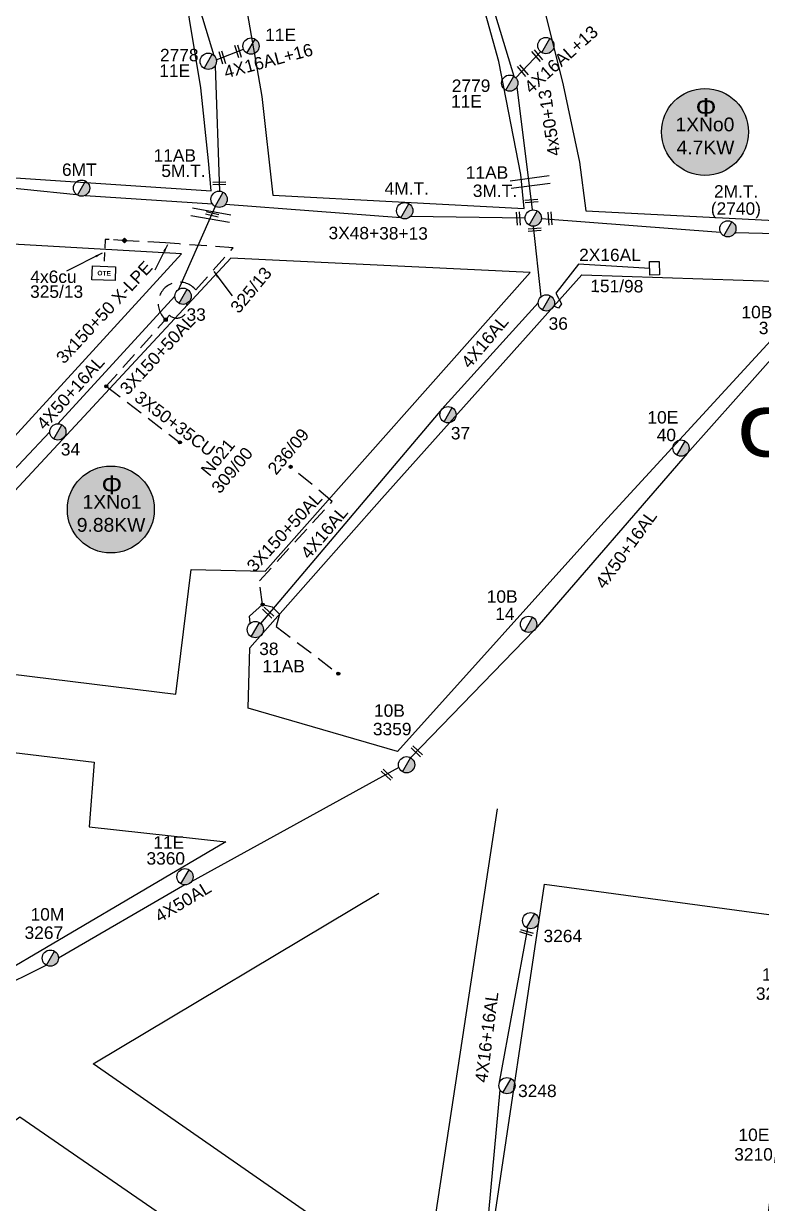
# Model space of a CAD drawing. Header units: millimetres. Extents: x 645 to 3057, y 900 to 1793.
# Drawn here: x 1445.7 to 1552.6, y 1237.6 to 1408.6 of the extents above; entities that cross this region are included whole.
import ezdxf

# ---------------------------------------------------------------- set-up
doc = ezdxf.new("R2010")
doc.units = ezdxf.units.MM
doc.linetypes.add('DASHED', pattern=[19.05, 12.7, -6.35])
for name, color, linetype in [('Pillar OTE', 7, 'Continuous'), ('Άγνωστα', 7, 'Continuous'), ('Γυμνά εναέρια ΧΤ (1Φ)   2x16AL', 7, 'Continuous'), ('Γυμνά εναέρια ΧΤ (3Φ)   3x50+35CU', 7, 'Continuous'), ('Γυμνά εναέρια ΧΤ (3Φ)   4x16AL', 7, 'Continuous'), ('Γυμνά εναέρια ΧΤ (3Φ)   4x50AL', 7, 'Continuous'), ('Γυμνά εναέρια ΧΤ και ΦΟΠ (3Φ)   4x16+16AL', 7, 'Continuous'), ('Γυμνά εναέρια ΧΤ και ΦΟΠ (3Φ)   4x50+16AL', 7, 'Continuous'), ('Επιγραφές - Σχήματα', 7, 'Continuous'), ('Επιτοίχιο Κουτί', 7, 'Continuous'), ('Καλώδια ΧΤ   3x150+50AL', 7, 'DASHED'), ('Μηχανική τομή', 7, 'Continuous'), ('Στύλος ΦΜ', 7, 'Continuous'), ('Στύλος ΦΜ @ 1', 7, 'Continuous'), ('Συνδέσεις', 7, 'Continuous'), ('Τομή', 7, 'Continuous'), ('Υπόβαθρο ΔΕΗ', 7, 'Continuous'), ('Υπόγεια καλώδια Παροχών ΧΤ   4x6', 7, 'DASHED'), ('Χώρος', 7, 'Continuous')]:
    doc.layers.add(name, color=color, linetype=linetype)
doc.styles.get("Standard").update_dxf_attribs({"font": 'arial.ttf'})
doc.linetypes.add('SYN_LINE', pattern='A,0.5,-0.0001,["/\\/\\/\\/",Standard,S=0.1,R=0,X=0,Y=-0.05],-0.25', length=0.7501)
doc.dimstyles.new('ISO-25', dxfattribs={"dimtxt": 2.5, "dimasz": 2.5, "dimexe": 1.25, "dimexo": 0.625, "dimtad": 1, "dimtxsty": 'Standard', "dimcen": 2.5, "dimadec": 0, "dimazin": 0, "dimtfac": 1, "dimtmove": 0, "dimatfit": 3, "dimfxl": 1, "dimarcsym": 0})

# ---------------------------------------------------------------- blocks, each defined once
blk = doc.blocks.new('ΥΠΑΡΧΩΝ ΤΣΙΜΕΝΤΕΝΙΟΣ ΣΤΥΛΟΣ')
at = {"layer": 'Στύλος ΦΜ'}
blk.add_hatch(color=256, dxfattribs=at).paths.add_polyline_path([(-1.29, -2.28, 0.574793), (2.62, 0, 0.268822), (1.3, 2.27)])
blk.add_line((-1.29, -2.28), (1.3, 2.27), dxfattribs=at)
blk.add_circle((0, 0), 2.62, dxfattribs=at)
at = {"layer": 'Στύλος ΦΜ', "flags": 4}
for tag, p in [('ΑΡΙΘΜΟΣ', (-4.68, 8.05)), ('ΤΥΠΟΣ', (-4.91, 3.03))]:
    blk.add_attdef(tag, p, '', height=4, dxfattribs=at)
blk = doc.blocks.new('ΜΗΧΑΝΙΚΗ ΤΟΜΗ')
at = {"layer": 'Μηχανική τομή', "ltscale": 40}
for p, q in [((-1.89, 0.78), (1.89, 0.78)), ((1.89, 0), (-1.89, 0))]:
    blk.add_line(p, q, dxfattribs=at)
blk = doc.blocks.new('ΤΟΜΗ')
at = {"layer": 'Τομή', "ltscale": 40}
for p, q in [((-5.68, 0), (5.68, 0)), ((5.68, -2.33), (-5.68, -2.33))]:
    blk.add_line(p, q, dxfattribs=at)
blk = doc.blocks.new('ΕΠΙΤΟΙΧΙΟ ΚΟΥΤΙ')
at = {"layer": 'Επιτοίχιο Κουτί', "ltscale": 40}
blk.add_lwpolyline([(-2.06, 1.35), (1.86, 1.35), (1.86, -1.39), (-2.06, -1.39)], close=True, dxfattribs=at)
blk = doc.blocks.new('_ΣΥΝΔΕΣΗ')
at = {"layer": 'Συνδέσεις', "linetype": 'SYN_LINE', "ltscale": 40}
blk.add_hatch(color=256, dxfattribs=at).paths.add_polyline_path([(0.5, -0.01, 1), (-0.5, -0.01, 1)])
at = {"layer": 'Συνδέσεις'}
blk.add_circle((0, -0.01), 0.5, dxfattribs=at)
blk = doc.blocks.new('ΧΩΡΟΣ')
at = {"layer": 'Χώρος', "ltscale": 40, "true_color": 0xff4747}
blk.add_hatch(color=13, dxfattribs=at).paths.add_polyline_path([(12.17, -0.19, 1), (-13.03, -0.19, 1)])
at = {"layer": 'Χώρος', "ltscale": 40}
blk.add_circle((-0.43, -0.19), 12.6, dxfattribs=at)
at = {"layer": 'Χώρος', "ltscale": 30, "insert": (-3.14, 9.64), "char_height": 5.4, "width": 408.8913, "attachment_point": 1}
blk.add_mtext('Φ', dxfattribs=at)
at = {"layer": 'Χώρος', "ltscale": 40}
blk.add_attdef('ΑΡΙΘΜΟΣ_001', (-5.24, -3.99), '', height=5.4, dxfattribs=at)
blk = doc.blocks.new('TSONTA XT1')
at = {"ltscale": 40}
h = blk.add_hatch(color=256, dxfattribs=at)
h.dxf.hatch_style = 1
h.paths.add_polyline_path([(595.96, 2487.66), (597.07, 2488.77), (595.96, 2489.87), (594.85, 2488.77)])
blk.add_lwpolyline([(594.85, 2488.77), (595.96, 2489.87), (597.07, 2488.77), (595.96, 2487.66)], close=True, dxfattribs=at)
blk = doc.blocks.new('PILLAR ΟΤΕ')
at = {"layer": 'Pillar OTE', "ltscale": 40}
blk.add_lwpolyline([(-3.31, 2.02), (3.39, 2.02), (3.39, -1.99), (-3.31, -1.99)], close=True, dxfattribs=at)
at = {"layer": 'Pillar OTE', "insert": (-1.81, 0.71), "char_height": 1.3575, "width": 109.961, "attachment_point": 1}
blk.add_mtext('{\\fArial|b1|i0|c161|p34;OTE}', dxfattribs=at)

msp = doc.modelspace()

# ---------------------------------------------------------------- linework, layer by layer
at = {"layer": 'Άγνωστα', "color": 27}
for points in [[(1463.06589, 1437.61722), (1473.26393, 1404.00777)], [(1473.43267, 1402.51383), (1474.07202, 1384.33391)], [(1430.55631, 1386.159), (1453.3488, 1383.84936)], [(1454.62344, 1383.72577), (1473.04167, 1382.50653)], [(1500.33899, 1380.47563), (1474.92892, 1382.40401)], [(1518.3727, 1380.43444), (1501.73499, 1380.64983)], [(1546.70507, 1378.35165), (1520.72479, 1380.34437)], [(1566.85583, 1377.87847), (1548.77447, 1378.27895)]]:
    msp.add_lwpolyline(points, dxfattribs=at)
at = {"layer": 'Άγνωστα', "color": 1}
for points in [[(1506.98732, 1433.15947), (1516.71597, 1401.02281)], [(1520.6257, 1404.52938), (1517.03465, 1400.76807)], [(1517.18481, 1399.42504), (1519.41134, 1381.69085)]]:
    msp.add_lwpolyline(points, dxfattribs=at)
at = {"layer": 'Άγνωστα', "color": 27, "linetype": 'DASHED', "ltscale": 0.2}
msp.add_lwpolyline([(1480.31601, 1324.41912), (1481.72281, 1324.10025), (1482.78612, 1323.03799), (1482.28529, 1321.24902), (1491.28976, 1314.41993)], dxfattribs=at)
at = {"layer": 'Γυμνά εναέρια ΧΤ (1Φ)   2x16AL', "color": 27, "ltscale": 0.2}
msp.add_lwpolyline([(1536.4369, 1373.14634), (1526.12033, 1373.75967), (1522.8221, 1369.54303), (1523.64603, 1368.01326), (1523.23026, 1367.3899), (1522.53789, 1367.68289)], dxfattribs=at)
at = {"layer": 'Γυμνά εναέρια ΧΤ (3Φ)   3x50+35CU', "color": 2, "linetype": 'DASHED', "ltscale": 0.2}
msp.add_lwpolyline([(1457.65801, 1356.06039), (1468.34848, 1347.91962)], dxfattribs=at)
at = {"layer": 'Γυμνά εναέρια ΧΤ (3Φ)   4x16AL', "color": 27}
for points in [[(1519.55047, 1379.25667), (1520.65195, 1369.00506)], [(1520.27547, 1368.14189), (1506.32515, 1352.72822)], [(1506.32515, 1352.72822), (1480.02983, 1321.69472)]]:
    msp.add_lwpolyline(points, dxfattribs=at)
at = {"layer": 'Γυμνά εναέρια ΧΤ (3Φ)   4x50AL', "color": 5}
for points in [[(1500.07554, 1300.82716), (1469.98286, 1284.22874)], [(1469.07282, 1283.79862), (1450.73901, 1273.1831)], [(1448.98021, 1272.15863), (1441.16442, 1268.3082)]]:
    msp.add_lwpolyline(points, dxfattribs=at)
at = {"layer": 'Γυμνά εναέρια ΧΤ και ΦΟΠ (3Φ)   4x16+16AL', "color": 27}
msp.add_lwpolyline([(1473.60493, 1403.37622), (1477.54506, 1404.91594)], dxfattribs=at)
at = {"layer": 'Γυμνά εναέρια ΧΤ και ΦΟΠ (3Φ)   4x16+16AL', "color": 173}
for points in [[(1518.72007, 1277.53216), (1514.58426, 1254.90773)], [(1514.72167, 1254.11928), (1512.52939, 1230.54962)]]:
    msp.add_lwpolyline(points, dxfattribs=at)
at = {"layer": 'Γυμνά εναέρια ΧΤ και ΦΟΠ (3Φ)   4x50+16AL', "color": 2}
for points in [[(1473.44239, 1382.13268), (1468.14449, 1370.09105)], [(1467.61413, 1369.10718), (1450.64763, 1350.62754)], [(1449.46986, 1349.44977), (1434.14642, 1333.21216)]]:
    msp.add_lwpolyline(points, dxfattribs=at)
at = {"layer": 'Γυμνά εναέρια ΧΤ και ΦΟΠ (3Φ)   4x50+16AL', "color": 5}
for points in [[(1555.98508, 1362.14561), (1541.84322, 1346.31029)], [(1541.84322, 1346.31029), (1519.76944, 1320.7883)], [(1519.76944, 1320.7883), (1501.77653, 1302.22715)]]:
    msp.add_lwpolyline(points, dxfattribs=at)
at = {"layer": 'Καλώδια ΧΤ   3x150+50AL', "color": 2, "ltscale": 0.2}
for points in [[(1466.03613, 1365.94096, -1.0312303), (1470.62617, 1370.04733), (1476.04527, 1376.12303), (1468.23543, 1376.68059), (1466.2405, 1376.82301), (1460.7045, 1377.14522)], [(1469.29008, 1368.03996, -0.802802704), (1466.8372, 1366.35503), (1466.8372, 1366.35503), (1466.8372, 1366.35503), (1466.8372, 1366.35503), (1466.8372, 1366.35503), (1457.65801, 1356.06039)]]:
    msp.add_lwpolyline(points, format="xyb", dxfattribs=at)
at = {"layer": 'Καλώδια ΧΤ   3x150+50AL', "color": 27, "ltscale": 0.2}
msp.add_lwpolyline([(1478.53487, 1321.71756), (1478.40854, 1322.73687), (1480.31601, 1324.41912), (1479.85116, 1327.84772), (1490.42735, 1339.38191), (1484.38142, 1344.39084)], dxfattribs=at)
at = {"layer": 'Υπόβαθρο ΔΕΗ'}
msp.add_lwpolyline([(1571.03992, 1382.92664), (1550.51546, 1421.81265), (1532.61266, 1450.69501), (1520.92017, 1467.77418), (1515.3911, 1474.45193), (1513.01053, 1470.53739), (1510.01561, 1463.55261), (1509.27414, 1453.32125), (1509.75859, 1444.4438), (1511.69996, 1435.85926), (1515.95537, 1426.31445), (1518.26999, 1419.32009), (1520.91002, 1411.71048), (1523.87383, 1399.68975), (1526.24478, 1388.52627), (1527.17533, 1381.48458), (1566.80027, 1379.47413), (1571.03992, 1382.92664)], close=True, dxfattribs=at)
for points in [[(1436.45207, 1386.79313), (1472.85944, 1384.36113), (1472.4852, 1388.72502), (1471.39408, 1399.31445), (1468.92955, 1414.30551)], [(1518.25797, 1381.83108), (1517.77207, 1386.73895), (1514.56555, 1403.149), (1511.2892, 1414.97235)], [(1477.58459, 1413.02924), (1480.23387, 1398.04288), (1481.81296, 1383.77089), (1518.25797, 1381.83108)], [(1425.51393, 1377.73574), (1397.93092, 1347.0618), (1396.87406, 1339.62511), (1432.43847, 1335.76989), (1468.57584, 1375.26002), (1425.51393, 1377.73574)], [(1475.70672, 1374.61709), (1435.57812, 1331.41488), (1431.54749, 1315.88401), (1467.76472, 1311.44662), (1469.97706, 1329.50335), (1480.69557, 1329.25751), (1519.10722, 1372.54078), (1475.70672, 1374.61709)], [(1526.61091, 1372.19026), (1561.65539, 1371.0703), (1529.7622, 1336.3727), (1499.89051, 1303.11934), (1478.20968, 1309.41729), (1478.48473, 1318.17551), (1497.60437, 1339.7892), (1526.61091, 1372.19026)], [(1435.0049, 1304.102), (1455.92278, 1301.59172), (1455.20959, 1292.22528), (1474.98092, 1290.03109), (1440.01706, 1269.44559), (1432.32749, 1274.84294), (1435.0049, 1304.102)], [(1514.32824, 1294.81639), (1504.76228, 1231.94414), (1491.28617, 1233.17916), (1455.77633, 1257.84397), (1497.15818, 1282.59663)], [(1521.19611, 1283.91234), (1559.08265, 1278.78607), (1552.4796, 1227.60445), (1513.32078, 1231.26416), (1521.19611, 1283.91234)], [(1427.75162, 1237.17987), (1445.15457, 1250.17758), (1471.27677, 1232.18058), (1427.75162, 1237.17987)]]:
    msp.add_lwpolyline(points, dxfattribs=at)
at = {"layer": 'Υπόγεια καλώδια Παροχών ΧΤ   4x6', "color": 2, "ltscale": 0.1}
msp.add_lwpolyline([(1459.99195, 1377.18343), (1457.49712, 1377.34417), (1457.33416, 1373.55395)], dxfattribs=at)

# ---------------------------------------------------------------- block references
at = {"layer": 'Pillar OTE', "xscale": 0.5, "yscale": 0.5, "zscale": 0.5, "rotation": 357.8400723490079}
msp.add_blockref('PILLAR ΟΤΕ', (1457.28258, 1372.42291), dxfattribs=at)
at = {"layer": 'Επιτοίχιο Κουτί', "xscale": 0.4999999999999805, "yscale": 0.4999999999999805, "zscale": 0.4999999999999805, "rotation": 91.4067726963935}
msp.add_blockref('ΕΠΙΤΟΙΧΙΟ ΚΟΥΤΙ', (1537.11096, 1373.2128), dxfattribs=at)
at = {"layer": 'Μηχανική τομή'}
for p, xscale, yscale, zscale, rotation in [((1476.58514, 1404.54082), 0.5000000000001327, 0.5000000000001327, 0.5000000000001327, 287.2119060058023), ((1474.28508, 1403.64201), 0.5000000000001327, 0.5000000000001327, 0.5000000000001327, 287.2119060058023), ((1519.97891, 1403.85193), 0.5000000000000205, 0.5000000000000205, 0.5000000000000205, 310.2795917819441), ((1517.88448, 1401.65819), 0.5000000000000205, 0.5000000000000205, 0.5000000000000205, 310.2795917819441), ((1474.03914, 1385.2689), 0.4999999999999821, 0.4999999999999821, 0.4999999999999821, 0.814838175467977), ((1519.29212, 1383.10137), 0.4999999999999874, 0.4999999999999874, 0.4999999999999874, 183.7764756082017), ((1473.07885, 1381.17392), 0.4999999999999979, 0.4999999999999979, 0.4999999999999979, 166.0421333030949), ((1517.58169, 1380.37241), 0.5000000000000827, 0.5000000000000827, 0.5000000000000827, 93.5277642466036), ((1522.17021, 1380.39287), 0.5000000000000827, 0.5000000000000827, 0.5000000000000827, 93.5277642466036), ((1519.75284, 1378.94931), 0.4999999999999874, 0.4999999999999874, 0.4999999999999874, 183.7764756082017), ((1481.24525, 1323.38437), 0.5000000000000275, 0.5000000000000275, 0.5000000000000275, 136.4356650971145), ((1502.79726, 1303.29929), 0.5000000000000275, 0.5000000000000275, 0.5000000000000275, 136.4356650971145), ((1498.47903, 1299.91917), 0.5000000000000275, 0.5000000000000275, 0.5000000000000275, 136.4356650971145), ((1518.62573, 1277.08516), 0.4999999999999628, 0.4999999999999628, 0.4999999999999628, 163.2513003475279)]:
    msp.add_blockref('ΜΗΧΑΝΙΚΗ ΤΟΜΗ', p, dxfattribs=dict(at, xscale=xscale, yscale=yscale, zscale=zscale, rotation=rotation))
at = {"layer": 'Στύλος ΦΜ @ 1', "ltscale": 40}
ref = msp.add_blockref('ΥΠΑΡΧΩΝ ΤΣΙΜΕΝΤΕΝΙΟΣ ΣΤΥΛΟΣ', (1478.63877, 1405.35291), dxfattribs=dict(at, xscale=0.4499999999998181, yscale=0.4499999999998181, zscale=0.4499999999998181))
ref.add_attrib('ΤΥΠΟΣ', '11E', (1480.69722, 1406.09289), dxfattribs={"layer": 'Στύλος ΦΜ', "height": 1.8, "flags": 4})
at = {"layer": 'Στύλος ΦΜ @ 1', "ltscale": 40, "xscale": 0.4499999999998181, "yscale": 0.4499999999998181, "zscale": 0.4499999999998181}
msp.add_blockref('ΥΠΑΡΧΩΝ ΤΣΙΜΕΝΤΕΝΙΟΣ ΣΤΥΛΟΣ', (1521.37902, 1405.43473), dxfattribs=at)
at = {"layer": 'Στύλος ΦΜ @ 1', "ltscale": 40}
ref = msp.add_blockref('ΥΠΑΡΧΩΝ ΤΣΙΜΕΝΤΕΝΙΟΣ ΣΤΥΛΟΣ', (1472.44735, 1403.15904), dxfattribs=dict(at, xscale=0.4499999999998181, yscale=0.4499999999998181, zscale=0.4499999999998181))
ref.add_attrib('ΤΥΠΟΣ', '11E', (1465.34381, 1400.89782), dxfattribs={"layer": 'Στύλος ΦΜ', "height": 1.8, "flags": 4})
ref.add_attrib('ΑΡΙΘΜΟΣ', '2778', (1465.45036, 1403.16011), dxfattribs={"layer": 'Στύλος ΦΜ', "height": 1.8, "flags": 4})
ref = msp.add_blockref('ΥΠΑΡΧΩΝ ΤΣΙΜΕΝΤΕΝΙΟΣ ΣΤΥΛΟΣ', (1516.15105, 1399.98937), dxfattribs=dict(at, xscale=0.4499999999998181, yscale=0.4499999999998181, zscale=0.4499999999998181))
ref.add_attrib('ΤΥΠΟΣ', '11E', (1507.63594, 1396.4565), dxfattribs={"layer": 'Στύλος ΦΜ', "height": 1.8, "flags": 4})
ref.add_attrib('ΑΡΙΘΜΟΣ', '2779', (1507.74249, 1398.71879), dxfattribs={"layer": 'Στύλος ΦΜ', "height": 1.8, "flags": 4})
ref = msp.add_blockref('ΥΠΑΡΧΩΝ ΤΣΙΜΕΝΤΕΝΙΟΣ ΣΤΥΛΟΣ', (1474.02342, 1383.15715), dxfattribs=dict(at, xscale=0.4499999999998181, yscale=0.4499999999998181, zscale=0.4499999999998181))
ref.add_attrib('ΤΥΠΟΣ', '5M.T.', (1465.64368, 1386.38642), dxfattribs={"layer": 'Στύλος ΦΜ', "height": 1.8, "flags": 4})
ref.add_attrib('ΑΡΙΘΜΟΣ', '11AB', (1464.5206, 1388.61891), dxfattribs={"layer": 'Στύλος ΦΜ', "height": 1.8, "flags": 4})
ref = msp.add_blockref('ΥΠΑΡΧΩΝ ΤΣΙΜΕΝΤΕΝΙΟΣ ΣΤΥΛΟΣ', (1454.08151, 1384.77145), dxfattribs=dict(at, xscale=0.4499999999998181, yscale=0.4499999999998181, zscale=0.4499999999998181))
ref.add_attrib('ΤΥΠΟΣ', '6MT', (1451.24291, 1386.54622), dxfattribs={"layer": 'Στύλος ΦΜ', "height": 1.8, "flags": 4})
ref = msp.add_blockref('ΥΠΑΡΧΩΝ ΤΣΙΜΕΝΤΕΝΙΟΣ ΣΤΥΛΟΣ', (1519.55047, 1380.43444), dxfattribs=dict(at, xscale=0.4499999999998181, yscale=0.4499999999998181, zscale=0.4499999999998181))
ref.add_attrib('ΤΥΠΟΣ', '3M.T.', (1510.7911, 1383.49718), dxfattribs={"layer": 'Στύλος ΦΜ', "height": 1.8, "flags": 4})
ref.add_attrib('ΑΡΙΘΜΟΣ', '11AB', (1509.77722, 1386.13287), dxfattribs={"layer": 'Στύλος ΦΜ', "height": 1.8, "flags": 4})
ref = msp.add_blockref('ΥΠΑΡΧΩΝ ΤΣΙΜΕΝΤΕΝΙΟΣ ΣΤΥΛΟΣ', (1500.92002, 1381.5001), dxfattribs=dict(at, xscale=0.4499999999998181, yscale=0.4499999999998181, zscale=0.4499999999998181))
ref.add_attrib('ΤΥΠΟΣ', '4M.T.', (1498.00642, 1383.83677), dxfattribs={"layer": 'Στύλος ΦΜ', "height": 1.8, "flags": 4})
ref = msp.add_blockref('ΥΠΑΡΧΩΝ ΤΣΙΜΕΝΤΕΝΙΟΣ ΣΤΥΛΟΣ', (1547.75948, 1378.87639), dxfattribs=dict(at, xscale=0.4499999999998181, yscale=0.4499999999998181, zscale=0.4499999999998181))
ref.add_attrib('ΤΥΠΟΣ', '2M.T.', (1545.74756, 1383.40386), dxfattribs={"layer": 'Στύλος ΦΜ', "height": 1.8, "flags": 4})
ref.add_attrib('ΑΡΙΘΜΟΣ', '(2740)', (1545.28729, 1380.91668), dxfattribs={"layer": 'Στύλος ΦΜ', "height": 1.8, "flags": 4})
ref = msp.add_blockref('ΥΠΑΡΧΩΝ ΤΣΙΜΕΝΤΕΝΙΟΣ ΣΤΥΛΟΣ', (1468.7919, 1369.10718), dxfattribs=dict(at, xscale=0.4499999999998181, yscale=0.4499999999998181, zscale=0.4499999999998181))
ref.add_attrib('ΤΥΠΟΣ', '33', (1469.29452, 1365.55929), dxfattribs={"layer": 'Στύλος ΦΜ', "height": 1.8, "flags": 4})
ref = msp.add_blockref('ΥΠΑΡΧΩΝ ΤΣΙΜΕΝΤΕΝΙΟΣ ΣΤΥΛΟΣ', (1521.45324, 1368.14189), dxfattribs=dict(at, xscale=0.4499999999998181, yscale=0.4499999999998181, zscale=0.4499999999998181))
ref.add_attrib('ΤΥΠΟΣ', '36', (1521.77532, 1364.25385), dxfattribs={"layer": 'Στύλος ΦΜ', "height": 1.8, "flags": 4})
ref = msp.add_blockref('ΥΠΑΡΧΩΝ ΤΣΙΜΕΝΤΕΝΙΟΣ ΣΤΥΛΟΣ', (1555.98508, 1363.32337), dxfattribs=dict(at, xscale=0.4499999999998181, yscale=0.4499999999998181, zscale=0.4499999999998181))
ref.add_attrib('ΤΥΠΟΣ', '39', (1552.24076, 1363.61384), dxfattribs={"layer": 'Στύλος ΦΜ', "height": 1.8, "flags": 4})
ref.add_attrib('ΑΡΙΘΜΟΣ', '10B', (1549.73026, 1365.91392), dxfattribs={"layer": 'Στύλος ΦΜ', "height": 1.8, "flags": 4})
ref = msp.add_blockref('ΥΠΑΡΧΩΝ ΤΣΙΜΕΝΤΕΝΙΟΣ ΣΤΥΛΟΣ', (1507.19837, 1351.9379), dxfattribs=dict(at, xscale=0.4499999999998181, yscale=0.4499999999998181, zscale=0.4499999999998181))
ref.add_attrib('ΤΥΠΟΣ', '37', (1507.60554, 1348.36281), dxfattribs={"layer": 'Στύλος ΦΜ', "height": 1.8, "flags": 4})
ref = msp.add_blockref('ΥΠΑΡΧΩΝ ΤΣΙΜΕΝΤΕΝΙΟΣ ΣΤΥΛΟΣ', (1540.96477, 1347.0948), dxfattribs=dict(at, xscale=0.4499999999998181, yscale=0.4499999999998181, zscale=0.4499999999998181))
ref.add_attrib('ΤΥΠΟΣ', '40', (1537.44874, 1348.10098), dxfattribs={"layer": 'Στύλος ΦΜ', "height": 1.8, "flags": 4})
ref.add_attrib('ΑΡΙΘΜΟΣ', '10E', (1536.10139, 1350.65961), dxfattribs={"layer": 'Στύλος ΦΜ', "height": 1.8, "flags": 4})
ref = msp.add_blockref('ΥΠΑΡΧΩΝ ΤΣΙΜΕΝΤΕΝΙΟΣ ΣΤΥΛΟΣ', (1450.64763, 1349.44977), dxfattribs=dict(at, xscale=0.4499999999998181, yscale=0.4499999999998181, zscale=0.4499999999998181))
ref.add_attrib('ΤΥΠΟΣ', '34', (1451.07274, 1346.03642), dxfattribs={"layer": 'Στύλος ΦΜ', "height": 1.8, "flags": 4})
ref = msp.add_blockref('ΥΠΑΡΧΩΝ ΤΣΙΜΕΝΤΕΝΙΟΣ ΣΤΥΛΟΣ', (1518.87863, 1321.55875), dxfattribs=dict(at, xscale=0.4499999999998181, yscale=0.4499999999998181, zscale=0.4499999999998181))
ref.add_attrib('ΤΥΠΟΣ', '14', (1514.04456, 1322.18475), dxfattribs={"layer": 'Στύλος ΦΜ', "height": 1.8, "flags": 4})
ref.add_attrib('ΑΡΙΘΜΟΣ', '10B', (1512.8105, 1324.68534), dxfattribs={"layer": 'Στύλος ΦΜ', "height": 1.8, "flags": 4})
ref = msp.add_blockref('ΥΠΑΡΧΩΝ ΤΣΙΜΕΝΤΕΝΙΟΣ ΣΤΥΛΟΣ', (1479.26844, 1320.79615), dxfattribs=dict(at, xscale=0.4499999999998181, yscale=0.4499999999998181, zscale=0.4499999999998181))
ref.add_attrib('ΤΥΠΟΣ', '38', (1479.83482, 1317.11072), dxfattribs={"layer": 'Στύλος ΦΜ', "height": 1.8, "flags": 4})
ref.add_attrib('ΑΡΙΘΜΟΣ', '11AB', (1480.29541, 1314.59758), dxfattribs={"layer": 'Στύλος ΦΜ', "height": 1.8, "flags": 4})
ref = msp.add_blockref('ΥΠΑΡΧΩΝ ΤΣΙΜΕΝΤΕΝΙΟΣ ΣΤΥΛΟΣ', (1501.19096, 1301.20526), dxfattribs=dict(at, xscale=0.4499999999998181, yscale=0.4499999999998181, zscale=0.4499999999998181))
ref.add_attrib('ΤΥΠΟΣ', '3359', (1496.31203, 1305.48443), dxfattribs={"layer": 'Στύλος ΦΜ', "height": 1.8, "flags": 4})
ref.add_attrib('ΑΡΙΘΜΟΣ', '10B', (1496.46879, 1308.1629), dxfattribs={"layer": 'Στύλος ΦΜ', "height": 1.8, "flags": 4})
ref = msp.add_blockref('ΥΠΑΡΧΩΝ ΤΣΙΜΕΝΤΕΝΙΟΣ ΣΤΥΛΟΣ', (1469.07282, 1284.97639), dxfattribs=dict(at, xscale=0.4499999999998181, yscale=0.4499999999998181, zscale=0.4499999999998181))
ref.add_attrib('ΤΥΠΟΣ', '11E', (1464.48178, 1289.05967), dxfattribs={"layer": 'Στύλος ΦΜ', "height": 1.8, "flags": 4})
ref.add_attrib('ΑΡΙΘΜΟΣ', '3360', (1463.49196, 1286.73755), dxfattribs={"layer": 'Στύλος ΦΜ', "height": 1.8, "flags": 4})
ref = msp.add_blockref('ΥΠΑΡΧΩΝ ΤΣΙΜΕΝΤΕΝΙΟΣ ΣΤΥΛΟΣ', (1449.56124, 1273.1831), dxfattribs=dict(at, xscale=0.4499999999998181, yscale=0.4499999999998181, zscale=0.4499999999998181))
ref.add_attrib('ΤΥΠΟΣ', '3267', (1445.82402, 1275.97277), dxfattribs={"layer": 'Στύλος ΦΜ', "height": 1.8, "flags": 4})
ref.add_attrib('ΑΡΙΘΜΟΣ', '10M', (1446.6904, 1278.6296), dxfattribs={"layer": 'Στύλος ΦΜ', "height": 1.8, "flags": 4})
ref = msp.add_blockref('ΥΠΑΡΧΩΝ ΤΣΙΜΕΝΤΕΝΙΟΣ ΣΤΥΛΟΣ', (1519.17707, 1278.61765), dxfattribs=dict(at, xscale=0.4499999999998181, yscale=0.4499999999998181, zscale=0.4499999999998181))
ref.add_attrib('ΤΥΠΟΣ', '3264', (1521.04033, 1275.50014), dxfattribs={"layer": 'Στύλος ΦΜ', "height": 1.8, "flags": 4})
ref = msp.add_blockref('ΥΠΑΡΧΩΝ ΤΣΙΜΕΝΤΕΝΙΟΣ ΣΤΥΛΟΣ', (1559.14675, 1267.33206), dxfattribs=dict(at, xscale=0.4499999999998181, yscale=0.4499999999998181, zscale=0.4499999999998181))
ref.add_attrib('ΤΥΠΟΣ', '3251', (1551.82055, 1267.14606), dxfattribs={"layer": 'Στύλος ΦΜ', "height": 1.8, "flags": 4})
ref.add_attrib('ΑΡΙΘΜΟΣ', '10M', (1552.69624, 1269.92119), dxfattribs={"layer": 'Στύλος ΦΜ', "height": 1.8, "flags": 4})
ref = msp.add_blockref('ΥΠΑΡΧΩΝ ΤΣΙΜΕΝΤΕΝΙΟΣ ΣΤΥΛΟΣ', (1515.74422, 1254.70369), dxfattribs=dict(at, xscale=0.4499999999998181, yscale=0.4499999999998181, zscale=0.4499999999998181))
ref.add_attrib('ΤΥΠΟΣ', '3248', (1517.34911, 1253.05377), dxfattribs={"layer": 'Στύλος ΦΜ', "height": 1.8, "flags": 4})
ref = msp.add_blockref('ΥΠΑΡΧΩΝ ΤΣΙΜΕΝΤΕΝΙΟΣ ΣΤΥΛΟΣ', (1555.94839, 1245.46562), dxfattribs=dict(at, xscale=0.4499999999998181, yscale=0.4499999999998181, zscale=0.4499999999998181))
ref.add_attrib('ΤΥΠΟΣ', '3210', (1548.68479, 1243.85164), dxfattribs={"layer": 'Στύλος ΦΜ', "height": 1.8, "flags": 4})
ref.add_attrib('ΑΡΙΘΜΟΣ', '10E', (1549.29662, 1246.67987), dxfattribs={"layer": 'Στύλος ΦΜ', "height": 1.8, "flags": 4})
at = {"layer": 'Συνδέσεις', "xscale": 0.2877197705779873, "yscale": 0.2877197705779873, "zscale": 0.2877197705779873}
for p, rotation in [((1285.03232, 662.03773), 359.6950060466004), ((1875.97852, 753.92991), 47.27598733576058)]:
    msp.add_blockref('TSONTA XT1', p, dxfattribs=dict(at, rotation=rotation))
at = {"layer": 'Συνδέσεις', "xscale": 0.4499999999998181, "yscale": 0.4499999999998181, "zscale": 0.4499999999998181}
for p in [(1457.65946, 1356.06559), (1468.34993, 1347.92483), (1484.38286, 1344.39604), (1480.31745, 1324.42433), (1491.2912, 1314.42514)]:
    msp.add_blockref('_ΣΥΝΔΕΣΗ', p, dxfattribs=at)
at = {"layer": 'Τομή'}
for p, xscale, yscale, zscale, rotation in [((1519.03947, 1386.22127), 0.5000000000002353, 0.5000000000002353, 0.5000000000002353, 7.391219432211496), ((1472.73792, 1380.27775), 0.4999999999999961, 0.4999999999999961, 0.4999999999999961, 169.73908834538)]:
    msp.add_blockref('ΤΟΜΗ', p, dxfattribs=dict(at, xscale=xscale, yscale=yscale, zscale=zscale, rotation=rotation))
at = {"layer": 'Χώρος'}
ref = msp.add_blockref('ΧΩΡΟΣ', (1544.65671, 1393.01181), dxfattribs=dict(at, xscale=0.5, yscale=0.5, zscale=0.5))
ref.add_attrib('ΑΡΙΘΜΟΣ_001', '1XΝο0', (1540.16331, 1393.00687), dxfattribs={"ltscale": 40, "height": 2})
ref.add_attrib('ΑΡΙΘΜΟΣ_002', '4.7KW', (1540.32566, 1389.67354), dxfattribs={"ltscale": 40, "height": 2})
ref = msp.add_blockref('ΧΩΡΟΣ', (1458.54049, 1338.29768), dxfattribs=dict(at, xscale=0.5, yscale=0.5, zscale=0.5))
ref.add_attrib('ΑΡΙΘΜΟΣ_001', '1XΝο1', (1454.23672, 1338.31388), dxfattribs={"ltscale": 40, "height": 2})
ref.add_attrib('ΑΡΙΘΜΟΣ_002', '9.88KW', (1453.39225, 1334.97236), dxfattribs={"ltscale": 40, "height": 2})

# ---------------------------------------------------------------- texts
at = {"layer": 'Γυμνά εναέρια ΧΤ (1Φ)   2x16AL', "color": 7, "insert": (1526.19938, 1375.9945), "char_height": 1.8, "width": 168.3717627, "attachment_point": 1}
msp.add_mtext('2X16AL', dxfattribs=at)
at = {"layer": 'Γυμνά εναέρια ΧΤ (3Φ)   3x50+35CU', "color": 7, "insert": (1462.68254, 1355.53685), "char_height": 1.8, "width": 168.3717627, "attachment_point": 1, "rotation": 322.7806288}
msp.add_mtext('3X50+35CU', dxfattribs=at)
at = {"layer": 'Γυμνά εναέρια ΧΤ (3Φ)   4x16AL', "color": 7, "char_height": 1.8, "width": 168.3717627, "attachment_point": 1}
for s, insert in [('4x6cu', (1446.65921, 1372.83628)), ('325/13', (1446.62384, 1370.67921))]:
    msp.add_mtext(s, dxfattribs=dict(at, insert=insert))
at = {"layer": 'Γυμνά εναέρια ΧΤ (3Φ)   4x16AL', "color": 7, "char_height": 1.8, "width": 168.3717627, "attachment_point": 1, "rotation": 49.8093241}
for insert in [(1508.95321, 1359.68593), (1485.67224, 1332.03468)]:
    msp.add_mtext('4X16AL', dxfattribs=dict(at, insert=insert))
at = {"layer": 'Γυμνά εναέρια ΧΤ (3Φ)   4x50AL', "color": 7, "insert": (1464.48341, 1279.82581), "char_height": 1.8, "width": 168.3717627, "attachment_point": 1, "rotation": 31.0517524}
msp.add_mtext('4X50AL', dxfattribs=at)
at = {"layer": 'Γυμνά εναέρια ΧΤ και ΦΟΠ (3Φ)   4x16+16AL', "color": 7, "char_height": 1.8, "width": 168.3717627, "attachment_point": 1}
for s, insert, rotation in [('4X16AL+16', (1474.54131, 1402.4099), 14.8762443), ('4X16+16AL', (1511.07614, 1255.29262), 82.8031323)]:
    msp.add_mtext(s, dxfattribs=dict(at, insert=insert, rotation=rotation))
at = {"layer": 'Γυμνά εναέρια ΧΤ και ΦΟΠ (3Φ)   4x50+16AL', "color": 7, "char_height": 1.8, "width": 168.3717627, "attachment_point": 1}
for insert, rotation in [((1447.39351, 1350.81354), 48.1479082), ((1528.39937, 1327.60773), 54.1314296)]:
    msp.add_mtext('4X50+16AL', dxfattribs=dict(at, insert=insert, rotation=rotation))
at = {"layer": 'Επιγραφές - Σχήματα', "color": 7, "char_height": 1.8, "width": 168.3717627, "attachment_point": 1}
for s, insert, rotation in [('4X16AL+13', (1518.03823, 1399.73066), 41.5553549), ('4x50+13', (1521.70461, 1389.30425), 98.5059325)]:
    msp.add_mtext(s, dxfattribs=dict(at, insert=insert, rotation=rotation))
at = {"layer": 'Επιγραφές - Σχήματα', "char_height": 1.8, "width": 10.7099727, "attachment_point": 1}
for s, insert, rotation in [('3X48+38+13', (1489.88167, 1379.19025), 359.6287706), ('325/13', (1475.48515, 1367.63061), 50.325883), ('151/98', (1527.82194, 1371.50332), 359.6287706), ('236/09', (1480.89536, 1344.23122), 50.325883), ('No21', (1471.22756, 1344.02229), 50.325883), ('309/00', (1472.74305, 1341.5151), 50.325883)]:
    msp.add_mtext(s, dxfattribs=dict(at, insert=insert, rotation=rotation))
at = {"layer": 'Επιγραφές - Σχήματα', "insert": (1548.91415, 1354.22795), "char_height": 10, "width": 69.9753744, "attachment_point": 1}
msp.add_mtext('ΦΠ-42', dxfattribs=at)
at = {"layer": 'Καλώδια ΧΤ   3x150+50AL', "color": 7, "char_height": 1.8, "width": 168.3717627, "attachment_point": 1, "rotation": 47.1123696}
for s, insert in [('3x150+50 X-LPE', (1450.2138, 1360.41143)), ('3X150+50AL', (1459.45663, 1355.90051)), ('3X150+50AL', (1477.85015, 1330.22406))]:
    msp.add_mtext(s, dxfattribs=dict(at, insert=insert))

# ---------------------------------------------------------------- leaders
at = {"layer": 'Επιγραφές - Σχήματα', "ltscale": 40}
for points in [[(1466.53325, 1376.54034), (1464.70033, 1372.8934)], [(1457.06094, 1375.34696), (1451.89546, 1372.73019)], [(1473.25663, 1372.67763), (1475.91422, 1369.15736)]]:
    msp.add_leader(points, dimstyle='ISO-25', override={"dimasz": 1, "dimtad": 0}, dxfattribs=at)

doc.saveas('drawing.dxf')
